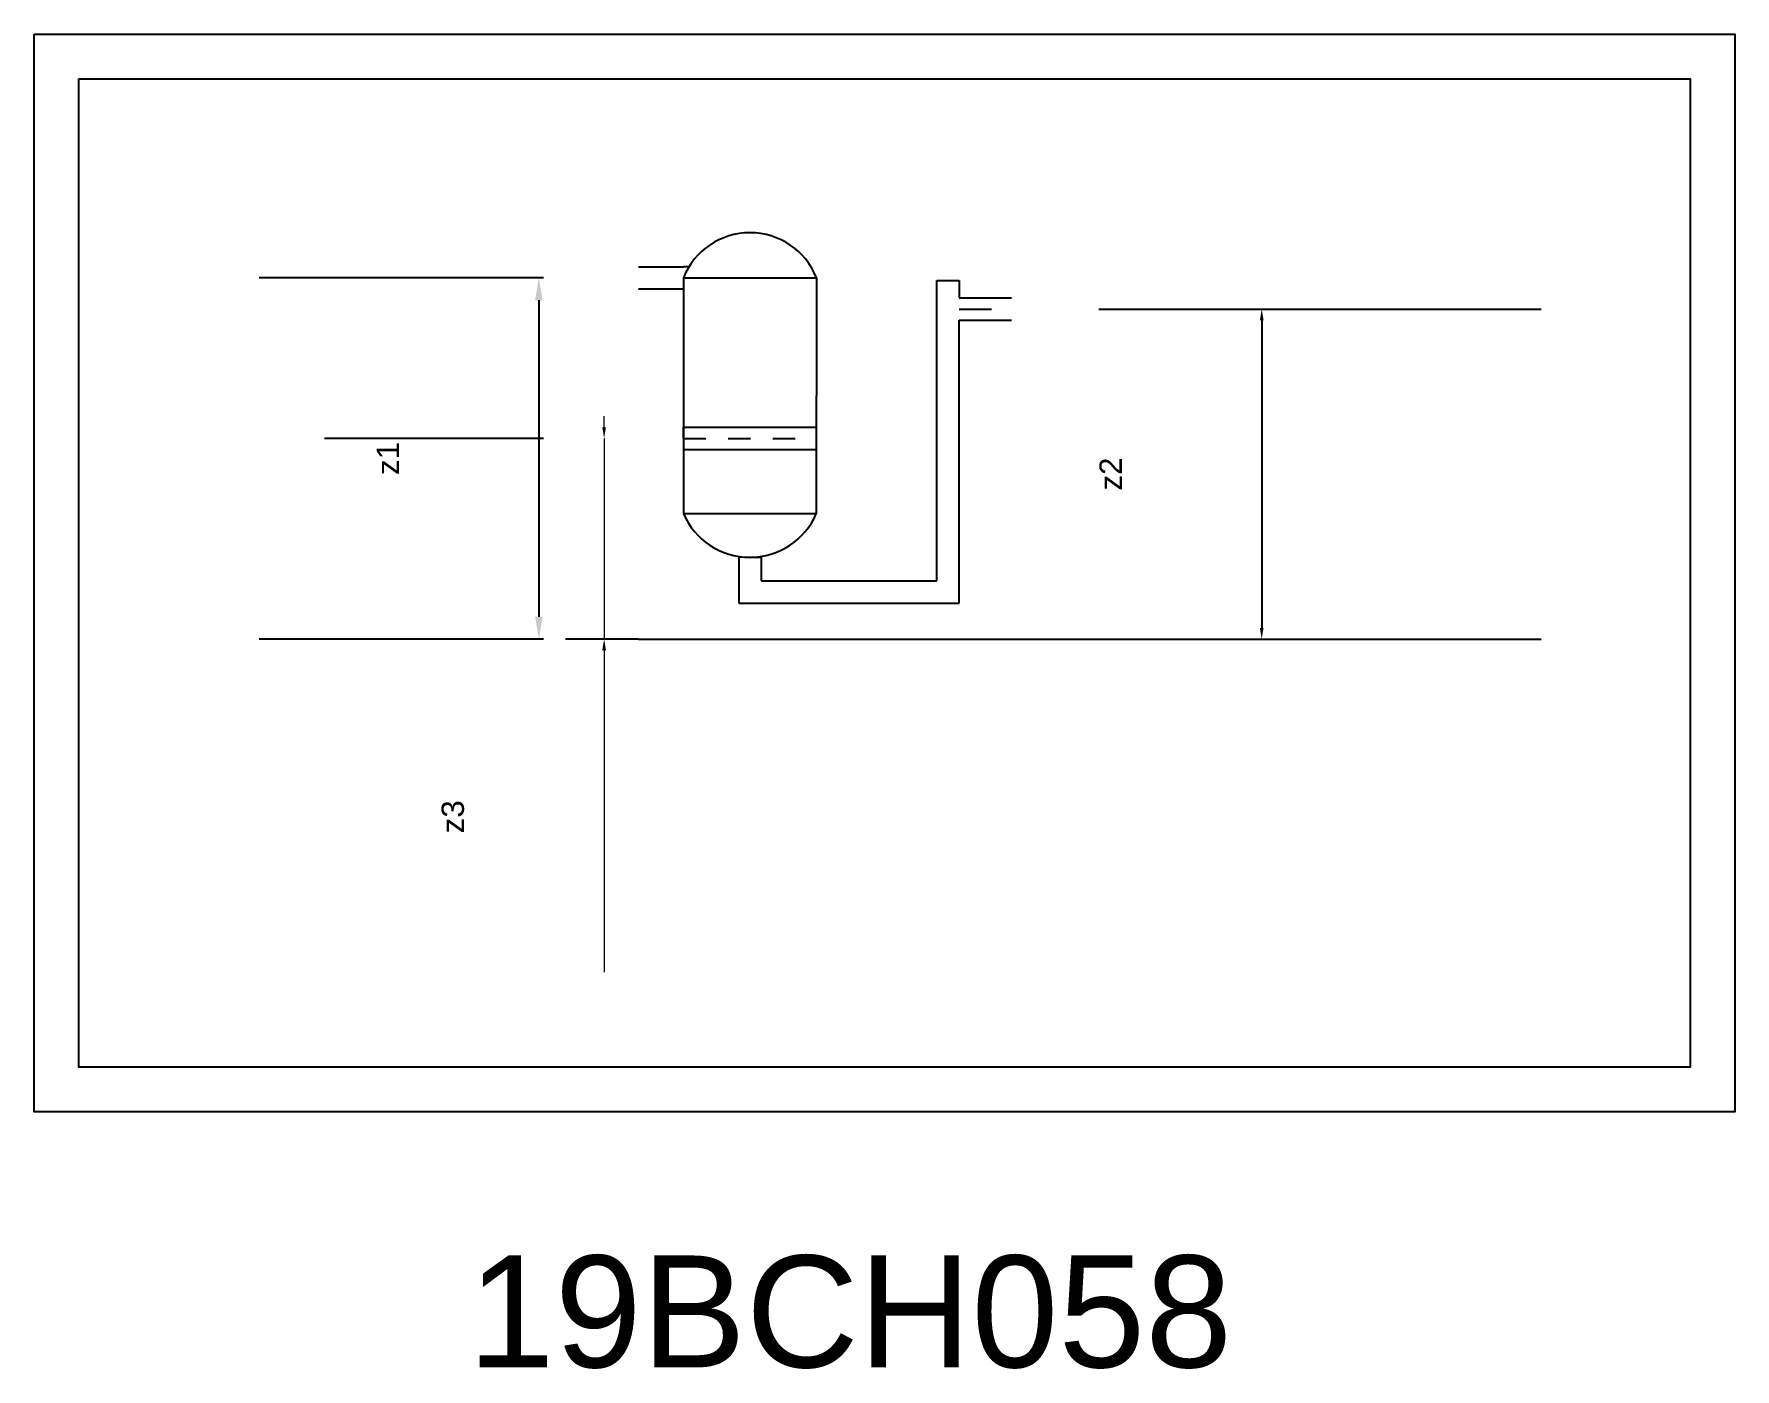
# Model space of a CAD drawing. Header units: metres. Extents: x 2255.3 to 2262.91, y 998.75 to 1004.72.
import ezdxf

# ---------------------------------------------------------------- set-up
doc = ezdxf.new("R2010")
doc.units = ezdxf.units.M
doc.linetypes.add('ACAD_ISO03W100', pattern=[30, 12, -18])
doc.styles.get("Standard").update_dxf_attribs({"font": 'arial.ttf'})
doc.dimstyles.new('ISO-25', dxfattribs={"dimtxt": 2.5, "dimasz": 2.5, "dimexe": 1.25, "dimexo": 0.625, "dimtad": 1, "dimtxsty": 'Standard', "dimcen": 2.5, "dimadec": 0, "dimazin": 0, "dimtfac": 1, "dimtmove": 0, "dimatfit": 3, "dimfxl": 1, "dimarcsym": 0})

# ---------------------------------------------------------------- blocks, each defined once
blk = doc.blocks.new('*D3')
at = {"color": 0, "lineweight": -2, "transparency": 16777216}
for p, q in [((2257.5817, 1003.6279), (2256.3103, 1003.6279)), ((2257.5603, 1003.5279), (2257.5603, 1002.1139)), ((2257.5817, 1002.0139), (2256.3103, 1002.0139))]:
    blk.add_line(p, q, dxfattribs=at)
at = {"color": 0, "transparency": 16777216}
for points in [[(2257.5436, 1003.5279), (2257.577, 1003.5279), (2257.5603, 1003.6279)], [(2257.5436, 1002.1139), (2257.577, 1002.1139), (2257.5603, 1002.0139)]]:
    blk.add_solid(points, dxfattribs=at)
at = {"layer": 'Defpoints', "color": 0, "transparency": 16777216}
for p in [(2258.2067, 1003.6279), (2257.5603, 1002.0139), (2258.2067, 1002.0139)]:
    blk.add_point(p, dxfattribs=at)
at = {"color": 0, "transparency": 16777216, "insert": (2256.8851, 1002.8209), "char_height": 0.1, "attachment_point": 5, "rotation": 90}
blk.add_mtext('z1', dxfattribs=at)
blk = doc.blocks.new('*D4')
at = {"color": 0, "lineweight": 15, "transparency": 16777216}
for p, q in [((2257.8521, 1002.9606), (2257.8521, 1003.0106)), ((2257.8521, 1002.9106), (2257.8521, 1002.0139)), ((2257.8521, 1001.9639), (2257.8521, 1000.5254))]:
    blk.add_line(p, q, dxfattribs=at)
at = {"color": 0, "lineweight": -2, "transparency": 16777216}
for p, q in [((2257.5817, 1002.9106), (2256.6021, 1002.9106)), ((2257.5817, 1002.0139), (2256.6021, 1002.0139))]:
    blk.add_line(p, q, dxfattribs=at)
at = {"color": 0, "transparency": 16777216}
for points in [[(2257.8437, 1002.9606), (2257.8604, 1002.9606), (2257.8521, 1002.9106)], [(2257.8437, 1001.9639), (2257.8604, 1001.9639), (2257.8521, 1002.0139)]]:
    blk.add_solid(points, dxfattribs=at)
at = {"layer": 'Defpoints', "color": 0, "transparency": 16777216}
for p in [(2258.2067, 1002.9106), (2257.8521, 1002.0139), (2258.2067, 1002.0139)]:
    blk.add_point(p, dxfattribs=at)
at = {"color": 0, "transparency": 16777216, "insert": (2257.176, 1001.2196), "char_height": 0.1, "attachment_point": 5, "rotation": 90}
blk.add_mtext('z3', dxfattribs=at)
blk = doc.blocks.new('*D6')
at = {"color": 0, "lineweight": -2, "transparency": 16777216}
for p, q in [((2260.0645, 1003.4887), (2262.0421, 1003.4887)), ((2260.7921, 1003.4387), (2260.7921, 1002.0639)), ((2260.0645, 1002.0139), (2262.0421, 1002.0139))]:
    blk.add_line(p, q, dxfattribs=at)
at = {"color": 0, "transparency": 16777216}
for points in [[(2260.7837, 1003.4387), (2260.8004, 1003.4387), (2260.7921, 1003.4887)], [(2260.7837, 1002.0639), (2260.8004, 1002.0639), (2260.7921, 1002.0139)]]:
    blk.add_solid(points, dxfattribs=at)
at = {"layer": 'Defpoints', "color": 0, "transparency": 16777216}
for p in [(2259.4395, 1003.4887), (2259.4395, 1002.0139), (2260.7921, 1002.0139)]:
    blk.add_point(p, dxfattribs=at)
at = {"color": 0, "transparency": 16777216, "insert": (2260.1169, 1002.7513), "char_height": 0.1, "attachment_point": 5, "rotation": 90}
blk.add_mtext('z2', dxfattribs=at)

msp = doc.modelspace()

# ---------------------------------------------------------------- linework, layer by layer
for p, q in [((2258.0065, 1003.6779), (2258.2067, 1003.6779)), ((2258.2067, 1003.6279), (2258.8017, 1003.6279)), ((2258.2067, 1003.6279), (2258.2067, 1002.5746)), ((2258.8017, 1003.6279), (2258.8008, 1002.5746)), ((2259.3395, 1002.2748), (2259.3395, 1003.6164)), ((2258.2067, 1003.5779), (2258.0065, 1003.5779)), ((2259.4395, 1003.5387), (2259.6739, 1003.5387)), ((2259.4395, 1003.4887), (2259.5841, 1003.4887)), ((2259.4395, 1003.4387), (2259.6739, 1003.4387)), ((2259.4395, 1002.1748), (2259.4395, 1003.4387)), ((2258.2067, 1002.9606), (2258.8011, 1002.9606)), ((2258.2067, 1002.8606), (2258.8011, 1002.8606)), ((2258.2067, 1002.5746), (2258.8008, 1002.5746)), ((2258.5545, 1002.3791), (2258.4545, 1002.379)), ((2258.4545, 1002.379), (2258.4545, 1002.1748)), ((2258.5045, 1002.379), (2258.5545, 1002.3791)), ((2258.5545, 1002.3791), (2258.5545, 1002.2748)), ((2258.5545, 1002.2748), (2259.3395, 1002.2748)), ((2258.4545, 1002.1748), (2258.5545, 1002.1748)), ((2258.5545, 1002.1748), (2259.3395, 1002.1748)), ((2258.5545, 1002.1748), (2258.5545, 1002.1748)), ((2259.3395, 1002.1748), (2259.4395, 1002.1748)), ((2258.0065, 1002.0139), (2257.6791, 1002.0139)), ((2258.0065, 1002.0139), (2260.3517, 1002.0139))]:
    msp.add_line(p, q)
at = {"linetype": 'ACAD_ISO03W100'}
for p, q in [((2258.2067, 1003.6779), (2258.2067, 1003.6779)), ((2258.2318, 1003.6779), (2258.2067, 1003.6779)), ((2258.2067, 1003.6279), (2258.2067, 1003.5779)), ((2259.3395, 1003.6164), (2259.4395, 1003.6164)), ((2259.4395, 1003.6164), (2259.4395, 1003.5387)), ((2258.2067, 1002.9106), (2258.2067, 1002.9606)), ((2258.2067, 1002.9606), (2258.2067, 1002.8606))]:
    msp.add_line(p, q, dxfattribs=at)
at = {"linetype": 'ACAD_ISO03W100', "ltscale": 0.001}
msp.add_line((2258.2067, 1002.9106), (2258.8011, 1002.9106), dxfattribs=at)
for points in [[(2255.3032, 1004.7176), (2262.908, 1004.7176), (2262.908, 999.9012), (2255.3032, 999.9012)], [(2255.5032, 1004.5176), (2262.708, 1004.5176), (2262.708, 1000.1012), (2255.5032, 1000.1012)]]:
    msp.add_lwpolyline(points, close=True)
for centre, radius, start, end in [((2258.5042, 1003.5095), 0.3202, 21.69548, 158.30452), ((2258.5037, 1002.7024), 0.3234, 203.27902, 336.72098)]:
    msp.add_arc(centre, radius, start, end)

# ---------------------------------------------------------------- texts
at = {"color": 6, "insert": (2257.2431, 999.2592), "char_height": 0.5, "attachment_point": 1}
msp.add_mtext_dynamic_manual_height_columns('19BCH058', width=2.672111, gutter_width=12.5, heights=[0], dxfattribs=at)

# ---------------------------------------------------------------- dimensions: what is measured, and where the dimension line sits
at = {"color": 2}
for base, p1, p2, text, override, picture, middle in [((2257.5603, 1002.0139), (2258.2067, 1003.6279), (2258.2067, 1002.0139), 'z1', {"dimtxt": 0.1, "dimasz": 0.1}, '*D3', (2256.8851, 1002.8209)), ((2260.7921, 1002.0139), (2259.4395, 1003.4887), (2259.4395, 1002.0139), 'z2', {"dimtxt": 0.1, "dimasz": 0.05}, '*D6', (2260.1169, 1002.7513)), ((2257.8521, 1002.0139), (2258.2067, 1002.9106), (2258.2067, 1002.0139), 'z3', {"dimtxt": 0.1, "dimasz": 0.05, "dimlwd": 15}, '*D4', (2257.176, 1001.2196))]:
    dim = msp.add_linear_dim(base=base, p1=p1, p2=p2, angle=90, text=text, dimstyle='ISO-25', override=override, dxfattribs=at)
    dim.commit()
    dim.dimension.update_dxf_attribs({"geometry": picture, "text_midpoint": middle})

doc.saveas('drawing.dxf')
